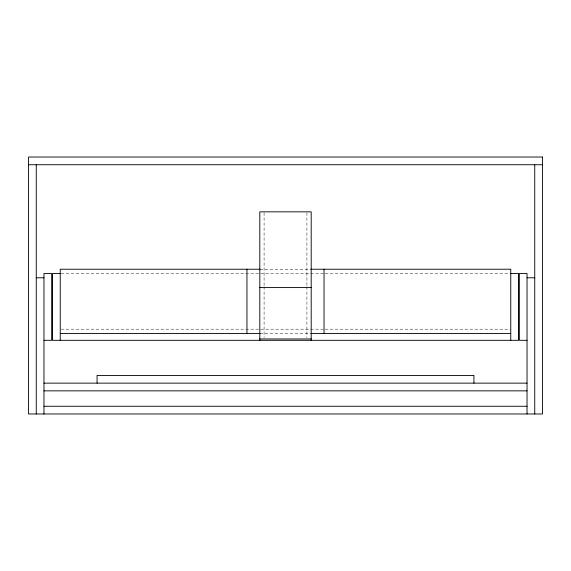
<?xml version="1.0" encoding="UTF-8"?>
<svg xmlns="http://www.w3.org/2000/svg" width="571" height="571" viewBox="0 0 571 571"><rect width="100%" height="100%" fill="white"/><g stroke="black" fill="none" stroke-linecap="round" stroke-linejoin="round"><path stroke-width="0.43" stroke-dasharray="2.85 2.14" d="M260.076 269.226L310.032 269.226M61.133 273.509L324.307 273.509M325.199 273.509L510.76 273.509M61.133 329.181L324.307 329.181M325.199 329.181L510.76 329.181M260.076 333.464L310.032 333.464M306.913 212.733L306.913 285.893M306.913 286.785L306.913 337.639M264.087 212.733L264.087 285.893M264.087 286.785L264.087 337.639"/><path stroke-width="0.86" d="M28.55 164.734L542.45 164.734M260.248 269.226L60.241 269.226L60.241 340.316M310.752 269.226L510.76 269.226L510.76 340.316M60.241 273.509L52.532 273.509L52.532 340.316L518.468 340.316L518.468 273.509L510.76 273.509M36.258 277.791L43.967 277.791M527.033 277.791L534.741 277.791M259.805 287.577L311.195 287.577M60.241 333.464L260.248 333.464M310.752 333.464L510.76 333.464M259.805 338.967L311.195 338.967M43.967 340.316L51.676 340.316L51.676 273.509L43.967 273.509L43.967 413.975M527.033 340.316L519.325 340.316L519.325 273.509L527.033 273.509L527.033 413.975M43.967 383.141L527.033 383.141M43.967 390.85L527.033 390.85M43.967 406.267L527.033 406.267M534.741 164.734L534.741 413.975M473.93 383.141L473.93 375.433L97.07 375.433L97.07 383.141M324.043 269.226L324.043 333.464M311.195 340.316L311.195 211.841L259.805 211.841L259.805 340.316M246.958 269.226L246.958 333.464M36.258 164.734L36.258 413.975M542.45 157.025L28.55 157.025L28.55 413.975L542.45 413.975L542.45 157.025"/></g></svg>
